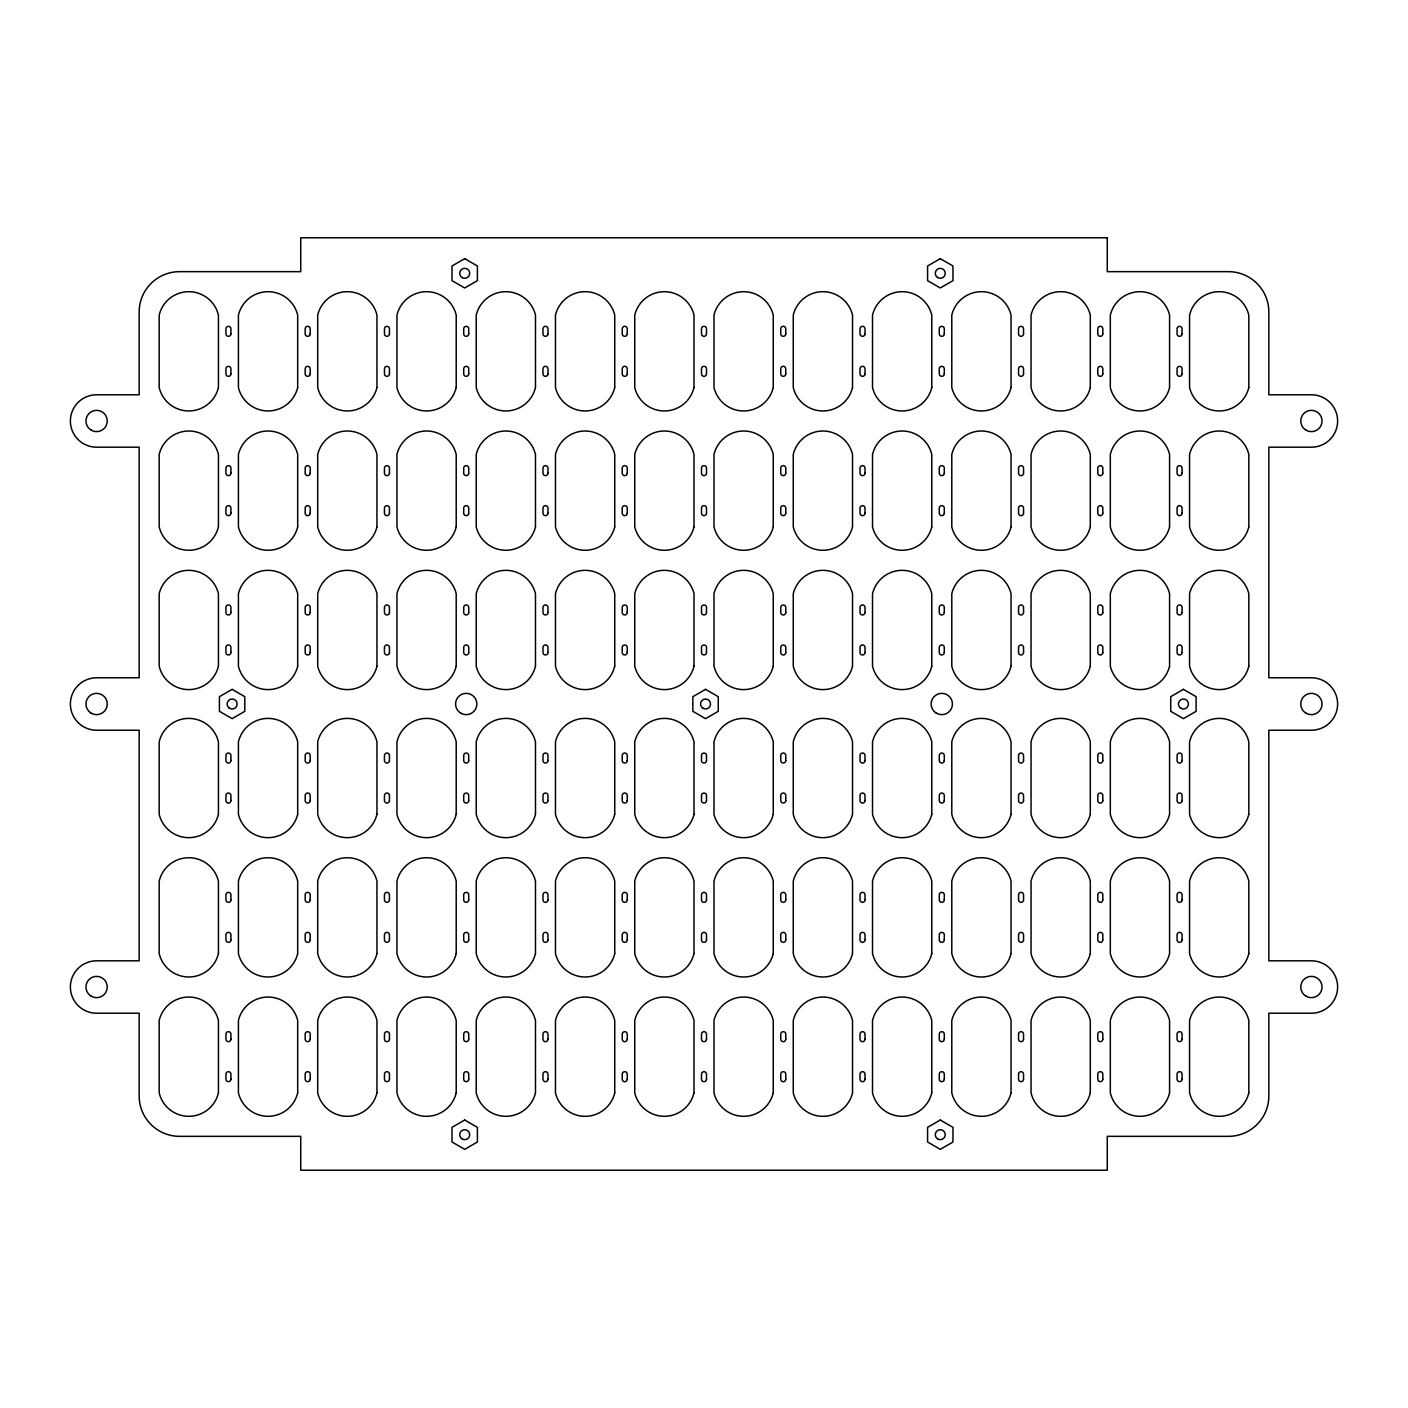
<?xml version="1.0" encoding="UTF-8"?>
<svg xmlns="http://www.w3.org/2000/svg" width="1408" height="1408" viewBox="0 0 1408 1408"><rect width="100%" height="100%" fill="white"/><g stroke="black" fill="none" stroke-linecap="round" stroke-linejoin="round"><path stroke-width="1.5" d="M464.71 258.65L452.021 265.989L452.021 280.65L464.71 287.971L477.4 280.65L477.4 265.989L464.71 258.65M940.28 258.65L927.59 265.989L927.59 280.65L940.28 287.971L952.97 280.65L952.97 265.989L940.28 258.65M232.109 689.339L219.419 696.678L219.419 711.322L232.109 718.661L244.798 711.322L244.798 696.678L232.109 689.339M705.549 689.339L692.859 696.678L692.859 711.322L705.549 718.661L718.238 711.322L718.238 696.678L705.549 689.339M1183.424 689.339L1170.734 696.678L1170.734 711.322L1183.424 718.661L1196.114 711.322L1196.114 696.678L1183.424 689.339M464.71 1120.029L452.021 1127.35L452.021 1142.011L464.71 1149.35L477.4 1142.011L477.4 1127.35L464.71 1120.029M940.28 1120.029L927.59 1127.35L927.59 1142.011L940.28 1149.35L952.97 1142.011L952.97 1127.35L940.28 1120.029M1107.269 237.776L300.731 237.776L300.731 271.656L179.555 271.656A40.392 40.392 0 0 0 139.163 312.048L139.163 394.768L96.606 394.768A26.224 26.224 0 0 0 70.382 420.974A26.224 26.224 0 0 0 96.606 447.198L139.163 447.198L139.163 677.776L96.606 677.776A26.224 26.224 0 0 0 70.382 704A26.224 26.224 0 0 0 96.606 730.224L139.163 730.224L139.163 960.802L96.606 960.802A26.224 26.224 0 0 0 70.382 987.026A26.224 26.224 0 0 0 96.606 1013.232L139.163 1013.232L139.163 1095.952A40.392 40.392 0 0 0 179.555 1136.344L300.731 1136.344L300.731 1170.224L1107.269 1170.224L1107.269 1136.344L1228.445 1136.344A40.392 40.392 0 0 0 1268.837 1095.952L1268.837 1013.232L1311.394 1013.232A26.224 26.224 0 0 0 1337.618 987.026A26.224 26.224 0 0 0 1311.394 960.802L1268.837 960.802L1268.837 730.224L1311.394 730.224A26.224 26.224 0 0 0 1337.618 704A26.224 26.224 0 0 0 1311.394 677.776L1268.837 677.776L1268.837 447.198L1311.394 447.198A26.224 26.224 0 0 0 1337.618 420.974A26.224 26.224 0 0 0 1311.394 394.768L1268.837 394.768L1268.837 312.048A40.392 40.392 0 0 0 1228.445 271.656L1107.269 271.656L1107.269 237.776M1248.826 387.517L1248.826 315.128A30.448 30.448 0 0 0 1189.566 315.128L1189.566 387.517A30.448 30.448 0 0 0 1248.826 387.517M1248.826 526.838L1248.826 454.45A30.448 30.448 0 0 0 1189.566 454.45L1189.566 526.838A30.448 30.448 0 0 0 1248.826 526.838M1248.826 666.16L1248.826 593.771A30.448 30.448 0 0 0 1189.566 593.771L1189.566 666.16A30.448 30.448 0 0 0 1248.826 666.16M1248.826 814.229L1248.826 741.84A30.448 30.448 0 0 0 1189.566 741.84L1189.566 814.229A30.448 30.448 0 0 0 1248.826 814.229M1248.826 953.55L1248.826 881.162A30.448 30.448 0 0 0 1189.566 881.162L1189.566 953.55A30.448 30.448 0 0 0 1248.826 953.55M1248.826 1092.872L1248.826 1020.483A30.448 30.448 0 0 0 1189.566 1020.483L1189.566 1092.872A30.448 30.448 0 0 0 1248.826 1092.872M1182.069 333.819L1182.069 328.821A2.499 2.499 0 0 0 1179.57 326.322A2.499 2.499 0 0 0 1177.07 328.821L1177.07 333.819A2.499 2.499 0 0 0 1179.57 336.318A2.499 2.499 0 0 0 1182.069 333.819M1182.069 373.824L1182.069 368.826A2.499 2.499 0 0 0 1179.57 366.326A2.499 2.499 0 0 0 1177.07 368.826L1177.07 373.824A2.499 2.499 0 0 0 1179.57 376.323A2.499 2.499 0 0 0 1182.069 373.824M1182.069 473.141L1182.069 468.142A2.499 2.499 0 0 0 1179.57 465.643A2.499 2.499 0 0 0 1177.07 468.142L1177.07 473.141A2.499 2.499 0 0 0 1179.57 475.64A2.499 2.499 0 0 0 1182.069 473.141M1182.069 513.146L1182.069 508.147A2.499 2.499 0 0 0 1179.57 505.648A2.499 2.499 0 0 0 1177.07 508.147L1177.07 513.146A2.499 2.499 0 0 0 1179.57 515.645A2.499 2.499 0 0 0 1182.069 513.146M1182.069 612.462L1182.069 607.464A2.499 2.499 0 0 0 1179.57 604.965A2.499 2.499 0 0 0 1177.07 607.464L1177.07 612.462A2.499 2.499 0 0 0 1179.57 614.962A2.499 2.499 0 0 0 1182.069 612.462M1182.069 652.467L1182.069 647.469A2.499 2.499 0 0 0 1179.57 644.97A2.499 2.499 0 0 0 1177.07 647.469L1177.07 652.467A2.499 2.499 0 0 0 1179.57 654.966A2.499 2.499 0 0 0 1182.069 652.467M1182.069 760.531L1182.069 755.533A2.499 2.499 0 0 0 1179.57 753.034A2.499 2.499 0 0 0 1177.07 755.533L1177.07 760.531A2.499 2.499 0 0 0 1179.57 763.03A2.499 2.499 0 0 0 1182.069 760.531M1182.069 800.536L1182.069 795.538A2.499 2.499 0 0 0 1179.57 793.038A2.499 2.499 0 0 0 1177.07 795.538L1177.07 800.536A2.499 2.499 0 0 0 1179.57 803.035A2.499 2.499 0 0 0 1182.069 800.536M1182.069 899.853L1182.069 894.854A2.499 2.499 0 0 0 1179.57 892.355A2.499 2.499 0 0 0 1177.07 894.854L1177.07 899.853A2.499 2.499 0 0 0 1179.57 902.352A2.499 2.499 0 0 0 1182.069 899.853M1182.069 939.858L1182.069 934.859A2.499 2.499 0 0 0 1179.57 932.36A2.499 2.499 0 0 0 1177.07 934.859L1177.07 939.858A2.499 2.499 0 0 0 1179.57 942.357A2.499 2.499 0 0 0 1182.069 939.858M1182.069 1039.174L1182.069 1034.176A2.499 2.499 0 0 0 1179.57 1031.677A2.499 2.499 0 0 0 1177.07 1034.176L1177.07 1039.174A2.499 2.499 0 0 0 1179.57 1041.674A2.499 2.499 0 0 0 1182.069 1039.174M1182.069 1079.179L1182.069 1074.181A2.499 2.499 0 0 0 1179.57 1071.682A2.499 2.499 0 0 0 1177.07 1074.181L1177.07 1079.179A2.499 2.499 0 0 0 1179.57 1081.678A2.499 2.499 0 0 0 1182.069 1079.179M1169.573 387.517L1169.573 315.128A30.448 30.448 0 0 0 1110.314 315.128L1110.314 387.517A30.448 30.448 0 0 0 1169.573 387.517M1169.573 526.838L1169.573 454.45A30.448 30.448 0 0 0 1110.314 454.45L1110.314 526.838A30.448 30.448 0 0 0 1169.573 526.838M1169.573 666.16L1169.573 593.771A30.448 30.448 0 0 0 1110.314 593.771L1110.314 666.16A30.448 30.448 0 0 0 1169.573 666.16M1169.573 814.229L1169.573 741.84A30.448 30.448 0 0 0 1110.314 741.84L1110.314 814.229A30.448 30.448 0 0 0 1169.573 814.229M1169.573 953.55L1169.573 881.162A30.448 30.448 0 0 0 1110.314 881.162L1110.314 953.55A30.448 30.448 0 0 0 1169.573 953.55M1169.573 1092.872L1169.573 1020.483A30.448 30.448 0 0 0 1110.314 1020.483L1110.314 1092.872A30.448 30.448 0 0 0 1169.573 1092.872M1102.816 333.819L1102.816 328.821A2.499 2.499 0 0 0 1100.317 326.322A2.499 2.499 0 0 0 1097.8 328.821L1097.8 333.819A2.499 2.499 0 0 0 1100.317 336.318A2.499 2.499 0 0 0 1102.816 333.819M1102.816 373.824L1102.816 368.826A2.499 2.499 0 0 0 1100.317 366.326A2.499 2.499 0 0 0 1097.8 368.826L1097.8 373.824A2.499 2.499 0 0 0 1100.317 376.323A2.499 2.499 0 0 0 1102.816 373.824M1102.816 473.141L1102.816 468.142A2.499 2.499 0 0 0 1100.317 465.643A2.499 2.499 0 0 0 1097.8 468.142L1097.8 473.141A2.499 2.499 0 0 0 1100.317 475.64A2.499 2.499 0 0 0 1102.816 473.141M1102.816 513.146L1102.816 508.147A2.499 2.499 0 0 0 1100.317 505.648A2.499 2.499 0 0 0 1097.8 508.147L1097.8 513.146A2.499 2.499 0 0 0 1100.317 515.645A2.499 2.499 0 0 0 1102.816 513.146M1102.816 612.462L1102.816 607.464A2.499 2.499 0 0 0 1100.317 604.965A2.499 2.499 0 0 0 1097.8 607.464L1097.8 612.462A2.499 2.499 0 0 0 1100.317 614.962A2.499 2.499 0 0 0 1102.816 612.462M1102.816 652.467L1102.816 647.469A2.499 2.499 0 0 0 1100.317 644.97A2.499 2.499 0 0 0 1097.8 647.469L1097.8 652.467A2.499 2.499 0 0 0 1100.317 654.966A2.499 2.499 0 0 0 1102.816 652.467M1102.816 760.531L1102.816 755.533A2.499 2.499 0 0 0 1100.317 753.034A2.499 2.499 0 0 0 1097.8 755.533L1097.8 760.531A2.499 2.499 0 0 0 1100.317 763.03A2.499 2.499 0 0 0 1102.816 760.531M1102.816 800.536L1102.816 795.538A2.499 2.499 0 0 0 1100.317 793.038A2.499 2.499 0 0 0 1097.8 795.538L1097.8 800.536A2.499 2.499 0 0 0 1100.317 803.035A2.499 2.499 0 0 0 1102.816 800.536M1102.816 899.853L1102.816 894.854A2.499 2.499 0 0 0 1100.317 892.355A2.499 2.499 0 0 0 1097.8 894.854L1097.8 899.853A2.499 2.499 0 0 0 1100.317 902.352A2.499 2.499 0 0 0 1102.816 899.853M1102.816 939.858L1102.816 934.859A2.499 2.499 0 0 0 1100.317 932.36A2.499 2.499 0 0 0 1097.8 934.859L1097.8 939.858A2.499 2.499 0 0 0 1100.317 942.357A2.499 2.499 0 0 0 1102.816 939.858M1102.816 1039.174L1102.816 1034.176A2.499 2.499 0 0 0 1100.317 1031.677A2.499 2.499 0 0 0 1097.8 1034.176L1097.8 1039.174A2.499 2.499 0 0 0 1100.317 1041.674A2.499 2.499 0 0 0 1102.816 1039.174M1102.816 1079.179L1102.816 1074.181A2.499 2.499 0 0 0 1100.317 1071.682A2.499 2.499 0 0 0 1097.8 1074.181L1097.8 1079.179A2.499 2.499 0 0 0 1100.317 1081.678A2.499 2.499 0 0 0 1102.816 1079.179M1090.302 387.517L1090.302 315.128A30.448 30.448 0 0 0 1031.043 315.128L1031.043 387.517A30.448 30.448 0 0 0 1090.302 387.517M1090.302 526.838L1090.302 454.45A30.448 30.448 0 0 0 1031.043 454.45L1031.043 526.838A30.448 30.448 0 0 0 1090.302 526.838M1090.302 666.16L1090.302 593.771A30.448 30.448 0 0 0 1031.043 593.771L1031.043 666.16A30.448 30.448 0 0 0 1090.302 666.16M1090.302 814.229L1090.302 741.84A30.448 30.448 0 0 0 1031.043 741.84L1031.043 814.229A30.448 30.448 0 0 0 1090.302 814.229M1090.302 953.55L1090.302 881.162A30.448 30.448 0 0 0 1031.043 881.162L1031.043 953.55A30.448 30.448 0 0 0 1090.302 953.55M1090.302 1092.872L1090.302 1020.483A30.448 30.448 0 0 0 1031.043 1020.483L1031.043 1092.872A30.448 30.448 0 0 0 1090.302 1092.872M1023.546 333.819L1023.546 328.821A2.499 2.499 0 0 0 1021.046 326.322A2.499 2.499 0 0 0 1018.547 328.821L1018.547 333.819A2.499 2.499 0 0 0 1021.046 336.318A2.499 2.499 0 0 0 1023.546 333.819M1023.546 373.824L1023.546 368.826A2.499 2.499 0 0 0 1021.046 366.326A2.499 2.499 0 0 0 1018.547 368.826L1018.547 373.824A2.499 2.499 0 0 0 1021.046 376.323A2.499 2.499 0 0 0 1023.546 373.824M1023.546 473.141L1023.546 468.142A2.499 2.499 0 0 0 1021.046 465.643A2.499 2.499 0 0 0 1018.547 468.142L1018.547 473.141A2.499 2.499 0 0 0 1021.046 475.64A2.499 2.499 0 0 0 1023.546 473.141M1023.546 513.146L1023.546 508.147A2.499 2.499 0 0 0 1021.046 505.648A2.499 2.499 0 0 0 1018.547 508.147L1018.547 513.146A2.499 2.499 0 0 0 1021.046 515.645A2.499 2.499 0 0 0 1023.546 513.146M1023.546 612.462L1023.546 607.464A2.499 2.499 0 0 0 1021.046 604.965A2.499 2.499 0 0 0 1018.547 607.464L1018.547 612.462A2.499 2.499 0 0 0 1021.046 614.962A2.499 2.499 0 0 0 1023.546 612.462M1023.546 652.467L1023.546 647.469A2.499 2.499 0 0 0 1021.046 644.97A2.499 2.499 0 0 0 1018.547 647.469L1018.547 652.467A2.499 2.499 0 0 0 1021.046 654.966A2.499 2.499 0 0 0 1023.546 652.467M1023.546 760.531L1023.546 755.533A2.499 2.499 0 0 0 1021.046 753.034A2.499 2.499 0 0 0 1018.547 755.533L1018.547 760.531A2.499 2.499 0 0 0 1021.046 763.03A2.499 2.499 0 0 0 1023.546 760.531M1023.546 800.536L1023.546 795.538A2.499 2.499 0 0 0 1021.046 793.038A2.499 2.499 0 0 0 1018.547 795.538L1018.547 800.536A2.499 2.499 0 0 0 1021.046 803.035A2.499 2.499 0 0 0 1023.546 800.536M1023.546 899.853L1023.546 894.854A2.499 2.499 0 0 0 1021.046 892.355A2.499 2.499 0 0 0 1018.547 894.854L1018.547 899.853A2.499 2.499 0 0 0 1021.046 902.352A2.499 2.499 0 0 0 1023.546 899.853M1023.546 939.858L1023.546 934.859A2.499 2.499 0 0 0 1021.046 932.36A2.499 2.499 0 0 0 1018.547 934.859L1018.547 939.858A2.499 2.499 0 0 0 1021.046 942.357A2.499 2.499 0 0 0 1023.546 939.858M1023.546 1039.174L1023.546 1034.176A2.499 2.499 0 0 0 1021.046 1031.677A2.499 2.499 0 0 0 1018.547 1034.176L1018.547 1039.174A2.499 2.499 0 0 0 1021.046 1041.674A2.499 2.499 0 0 0 1023.546 1039.174M1023.546 1079.179L1023.546 1074.181A2.499 2.499 0 0 0 1021.046 1071.682A2.499 2.499 0 0 0 1018.547 1074.181L1018.547 1079.179A2.499 2.499 0 0 0 1021.046 1081.678A2.499 2.499 0 0 0 1023.546 1079.179M1011.05 387.517L1011.05 315.128A30.448 30.448 0 0 0 951.79 315.128L951.79 387.517A30.448 30.448 0 0 0 1011.05 387.517M1011.05 526.838L1011.05 454.45A30.448 30.448 0 0 0 951.79 454.45L951.79 526.838A30.448 30.448 0 0 0 1011.05 526.838M1011.05 666.16L1011.05 593.771A30.448 30.448 0 0 0 951.79 593.771L951.79 666.16A30.448 30.448 0 0 0 1011.05 666.16M1011.05 814.229L1011.05 741.84A30.448 30.448 0 0 0 951.79 741.84L951.79 814.229A30.448 30.448 0 0 0 1011.05 814.229M1011.05 953.55L1011.05 881.162A30.448 30.448 0 0 0 951.79 881.162L951.79 953.55A30.448 30.448 0 0 0 1011.05 953.55M1011.05 1092.872L1011.05 1020.483A30.448 30.448 0 0 0 951.79 1020.483L951.79 1092.872A30.448 30.448 0 0 0 1011.05 1092.872M944.293 333.819L944.293 328.821A2.499 2.499 0 0 0 941.794 326.322A2.499 2.499 0 0 0 939.277 328.821L939.277 333.819A2.499 2.499 0 0 0 941.794 336.318A2.499 2.499 0 0 0 944.293 333.819M944.293 373.824L944.293 368.826A2.499 2.499 0 0 0 941.794 366.326A2.499 2.499 0 0 0 939.277 368.826L939.277 373.824A2.499 2.499 0 0 0 941.794 376.323A2.499 2.499 0 0 0 944.293 373.824M944.293 473.141L944.293 468.142A2.499 2.499 0 0 0 941.794 465.643A2.499 2.499 0 0 0 939.277 468.142L939.277 473.141A2.499 2.499 0 0 0 941.794 475.64A2.499 2.499 0 0 0 944.293 473.141M944.293 513.146L944.293 508.147A2.499 2.499 0 0 0 941.794 505.648A2.499 2.499 0 0 0 939.277 508.147L939.277 513.146A2.499 2.499 0 0 0 941.794 515.645A2.499 2.499 0 0 0 944.293 513.146M944.293 612.462L944.293 607.464A2.499 2.499 0 0 0 941.794 604.965A2.499 2.499 0 0 0 939.277 607.464L939.277 612.462A2.499 2.499 0 0 0 941.794 614.962A2.499 2.499 0 0 0 944.293 612.462M944.293 652.467L944.293 647.469A2.499 2.499 0 0 0 941.794 644.97A2.499 2.499 0 0 0 939.277 647.469L939.277 652.467A2.499 2.499 0 0 0 941.794 654.966A2.499 2.499 0 0 0 944.293 652.467M944.293 760.531L944.293 755.533A2.499 2.499 0 0 0 941.794 753.034A2.499 2.499 0 0 0 939.277 755.533L939.277 760.531A2.499 2.499 0 0 0 941.794 763.03A2.499 2.499 0 0 0 944.293 760.531M944.293 800.536L944.293 795.538A2.499 2.499 0 0 0 941.794 793.038A2.499 2.499 0 0 0 939.277 795.538L939.277 800.536A2.499 2.499 0 0 0 941.794 803.035A2.499 2.499 0 0 0 944.293 800.536M944.293 899.853L944.293 894.854A2.499 2.499 0 0 0 941.794 892.355A2.499 2.499 0 0 0 939.277 894.854L939.277 899.853A2.499 2.499 0 0 0 941.794 902.352A2.499 2.499 0 0 0 944.293 899.853M944.293 939.858L944.293 934.859A2.499 2.499 0 0 0 941.794 932.36A2.499 2.499 0 0 0 939.277 934.859L939.277 939.858A2.499 2.499 0 0 0 941.794 942.357A2.499 2.499 0 0 0 944.293 939.858M944.293 1039.174L944.293 1034.176A2.499 2.499 0 0 0 941.794 1031.677A2.499 2.499 0 0 0 939.277 1034.176L939.277 1039.174A2.499 2.499 0 0 0 941.794 1041.674A2.499 2.499 0 0 0 944.293 1039.174M944.293 1079.179L944.293 1074.181A2.499 2.499 0 0 0 941.794 1071.682A2.499 2.499 0 0 0 939.277 1074.181L939.277 1079.179A2.499 2.499 0 0 0 941.794 1081.678A2.499 2.499 0 0 0 944.293 1079.179M931.779 387.517L931.779 315.128A30.448 30.448 0 0 0 872.52 315.128L872.52 387.517A30.448 30.448 0 0 0 931.779 387.517M931.779 526.838L931.779 454.45A30.448 30.448 0 0 0 872.52 454.45L872.52 526.838A30.448 30.448 0 0 0 931.779 526.838M931.779 666.16L931.779 593.771A30.448 30.448 0 0 0 872.52 593.771L872.52 666.16A30.448 30.448 0 0 0 931.779 666.16M931.779 814.229L931.779 741.84A30.448 30.448 0 0 0 872.52 741.84L872.52 814.229A30.448 30.448 0 0 0 931.779 814.229M931.779 953.55L931.779 881.162A30.448 30.448 0 0 0 872.52 881.162L872.52 953.55A30.448 30.448 0 0 0 931.779 953.55M931.779 1092.872L931.779 1020.483A30.448 30.448 0 0 0 872.52 1020.483L872.52 1092.872A30.448 30.448 0 0 0 931.779 1092.872M865.022 333.819L865.022 328.821A2.499 2.499 0 0 0 862.523 326.322A2.499 2.499 0 0 0 860.024 328.821L860.024 333.819A2.499 2.499 0 0 0 862.523 336.318A2.499 2.499 0 0 0 865.022 333.819M865.022 373.824L865.022 368.826A2.499 2.499 0 0 0 862.523 366.326A2.499 2.499 0 0 0 860.024 368.826L860.024 373.824A2.499 2.499 0 0 0 862.523 376.323A2.499 2.499 0 0 0 865.022 373.824M865.022 473.141L865.022 468.142A2.499 2.499 0 0 0 862.523 465.643A2.499 2.499 0 0 0 860.024 468.142L860.024 473.141A2.499 2.499 0 0 0 862.523 475.64A2.499 2.499 0 0 0 865.022 473.141M865.022 513.146L865.022 508.147A2.499 2.499 0 0 0 862.523 505.648A2.499 2.499 0 0 0 860.024 508.147L860.024 513.146A2.499 2.499 0 0 0 862.523 515.645A2.499 2.499 0 0 0 865.022 513.146M865.022 612.462L865.022 607.464A2.499 2.499 0 0 0 862.523 604.965A2.499 2.499 0 0 0 860.024 607.464L860.024 612.462A2.499 2.499 0 0 0 862.523 614.962A2.499 2.499 0 0 0 865.022 612.462M865.022 652.467L865.022 647.469A2.499 2.499 0 0 0 862.523 644.97A2.499 2.499 0 0 0 860.024 647.469L860.024 652.467A2.499 2.499 0 0 0 862.523 654.966A2.499 2.499 0 0 0 865.022 652.467M865.022 760.531L865.022 755.533A2.499 2.499 0 0 0 862.523 753.034A2.499 2.499 0 0 0 860.024 755.533L860.024 760.531A2.499 2.499 0 0 0 862.523 763.03A2.499 2.499 0 0 0 865.022 760.531M865.022 800.536L865.022 795.538A2.499 2.499 0 0 0 862.523 793.038A2.499 2.499 0 0 0 860.024 795.538L860.024 800.536A2.499 2.499 0 0 0 862.523 803.035A2.499 2.499 0 0 0 865.022 800.536M865.022 899.853L865.022 894.854A2.499 2.499 0 0 0 862.523 892.355A2.499 2.499 0 0 0 860.024 894.854L860.024 899.853A2.499 2.499 0 0 0 862.523 902.352A2.499 2.499 0 0 0 865.022 899.853M865.022 939.858L865.022 934.859A2.499 2.499 0 0 0 862.523 932.36A2.499 2.499 0 0 0 860.024 934.859L860.024 939.858A2.499 2.499 0 0 0 862.523 942.357A2.499 2.499 0 0 0 865.022 939.858M865.022 1039.174L865.022 1034.176A2.499 2.499 0 0 0 862.523 1031.677A2.499 2.499 0 0 0 860.024 1034.176L860.024 1039.174A2.499 2.499 0 0 0 862.523 1041.674A2.499 2.499 0 0 0 865.022 1039.174M865.022 1079.179L865.022 1074.181A2.499 2.499 0 0 0 862.523 1071.682A2.499 2.499 0 0 0 860.024 1074.181L860.024 1079.179A2.499 2.499 0 0 0 862.523 1081.678A2.499 2.499 0 0 0 865.022 1079.179M852.526 387.517L852.526 315.128A30.448 30.448 0 0 0 793.267 315.128L793.267 387.517A30.448 30.448 0 0 0 852.526 387.517M852.526 526.838L852.526 454.45A30.448 30.448 0 0 0 793.267 454.45L793.267 526.838A30.448 30.448 0 0 0 852.526 526.838M852.526 666.16L852.526 593.771A30.448 30.448 0 0 0 793.267 593.771L793.267 666.16A30.448 30.448 0 0 0 852.526 666.16M852.526 814.229L852.526 741.84A30.448 30.448 0 0 0 793.267 741.84L793.267 814.229A30.448 30.448 0 0 0 852.526 814.229M852.526 953.55L852.526 881.162A30.448 30.448 0 0 0 793.267 881.162L793.267 953.55A30.448 30.448 0 0 0 852.526 953.55M852.526 1092.872L852.526 1020.483A30.448 30.448 0 0 0 793.267 1020.483L793.267 1092.872A30.448 30.448 0 0 0 852.526 1092.872M785.77 333.819L785.77 328.821A2.499 2.499 0 0 0 783.27 326.322A2.499 2.499 0 0 0 780.754 328.821L780.754 333.819A2.499 2.499 0 0 0 783.27 336.318A2.499 2.499 0 0 0 785.77 333.819M785.77 373.824L785.77 368.826A2.499 2.499 0 0 0 783.27 366.326A2.499 2.499 0 0 0 780.754 368.826L780.754 373.824A2.499 2.499 0 0 0 783.27 376.323A2.499 2.499 0 0 0 785.77 373.824M785.77 473.141L785.77 468.142A2.499 2.499 0 0 0 783.27 465.643A2.499 2.499 0 0 0 780.754 468.142L780.754 473.141A2.499 2.499 0 0 0 783.27 475.64A2.499 2.499 0 0 0 785.77 473.141M785.77 513.146L785.77 508.147A2.499 2.499 0 0 0 783.27 505.648A2.499 2.499 0 0 0 780.754 508.147L780.754 513.146A2.499 2.499 0 0 0 783.27 515.645A2.499 2.499 0 0 0 785.77 513.146M785.77 612.462L785.77 607.464A2.499 2.499 0 0 0 783.27 604.965A2.499 2.499 0 0 0 780.754 607.464L780.754 612.462A2.499 2.499 0 0 0 783.27 614.962A2.499 2.499 0 0 0 785.77 612.462M785.77 652.467L785.77 647.469A2.499 2.499 0 0 0 783.27 644.97A2.499 2.499 0 0 0 780.754 647.469L780.754 652.467A2.499 2.499 0 0 0 783.27 654.966A2.499 2.499 0 0 0 785.77 652.467M785.77 760.531L785.77 755.533A2.499 2.499 0 0 0 783.27 753.034A2.499 2.499 0 0 0 780.754 755.533L780.754 760.531A2.499 2.499 0 0 0 783.27 763.03A2.499 2.499 0 0 0 785.77 760.531M785.77 800.536L785.77 795.538A2.499 2.499 0 0 0 783.27 793.038A2.499 2.499 0 0 0 780.754 795.538L780.754 800.536A2.499 2.499 0 0 0 783.27 803.035A2.499 2.499 0 0 0 785.77 800.536M785.77 899.853L785.77 894.854A2.499 2.499 0 0 0 783.27 892.355A2.499 2.499 0 0 0 780.754 894.854L780.754 899.853A2.499 2.499 0 0 0 783.27 902.352A2.499 2.499 0 0 0 785.77 899.853M785.77 939.858L785.77 934.859A2.499 2.499 0 0 0 783.27 932.36A2.499 2.499 0 0 0 780.754 934.859L780.754 939.858A2.499 2.499 0 0 0 783.27 942.357A2.499 2.499 0 0 0 785.77 939.858M785.77 1039.174L785.77 1034.176A2.499 2.499 0 0 0 783.27 1031.677A2.499 2.499 0 0 0 780.754 1034.176L780.754 1039.174A2.499 2.499 0 0 0 783.27 1041.674A2.499 2.499 0 0 0 785.77 1039.174M785.77 1079.179L785.77 1074.181A2.499 2.499 0 0 0 783.27 1071.682A2.499 2.499 0 0 0 780.754 1074.181L780.754 1079.179A2.499 2.499 0 0 0 783.27 1081.678A2.499 2.499 0 0 0 785.77 1079.179M773.256 387.517L773.256 315.128A30.448 30.448 0 0 0 713.997 315.128L713.997 387.517A30.448 30.448 0 0 0 773.256 387.517M773.256 526.838L773.256 454.45A30.448 30.448 0 0 0 713.997 454.45L713.997 526.838A30.448 30.448 0 0 0 773.256 526.838M773.256 666.16L773.256 593.771A30.448 30.448 0 0 0 713.997 593.771L713.997 666.16A30.448 30.448 0 0 0 773.256 666.16M773.256 814.229L773.256 741.84A30.448 30.448 0 0 0 713.997 741.84L713.997 814.229A30.448 30.448 0 0 0 773.256 814.229M773.256 953.55L773.256 881.162A30.448 30.448 0 0 0 713.997 881.162L713.997 953.55A30.448 30.448 0 0 0 773.256 953.55M773.256 1092.872L773.256 1020.483A30.448 30.448 0 0 0 713.997 1020.483L713.997 1092.872A30.448 30.448 0 0 0 773.256 1092.872M706.499 333.819L706.499 328.821A2.499 2.499 0 0 0 704 326.322A2.499 2.499 0 0 0 701.501 328.821L701.501 333.819A2.499 2.499 0 0 0 704 336.318A2.499 2.499 0 0 0 706.499 333.819M706.499 373.824L706.499 368.826A2.499 2.499 0 0 0 704 366.326A2.499 2.499 0 0 0 701.501 368.826L701.501 373.824A2.499 2.499 0 0 0 704 376.323A2.499 2.499 0 0 0 706.499 373.824M706.499 473.141L706.499 468.142A2.499 2.499 0 0 0 704 465.643A2.499 2.499 0 0 0 701.501 468.142L701.501 473.141A2.499 2.499 0 0 0 704 475.64A2.499 2.499 0 0 0 706.499 473.141M706.499 513.146L706.499 508.147A2.499 2.499 0 0 0 704 505.648A2.499 2.499 0 0 0 701.501 508.147L701.501 513.146A2.499 2.499 0 0 0 704 515.645A2.499 2.499 0 0 0 706.499 513.146M706.499 612.462L706.499 607.464A2.499 2.499 0 0 0 704 604.965A2.499 2.499 0 0 0 701.501 607.464L701.501 612.462A2.499 2.499 0 0 0 704 614.962A2.499 2.499 0 0 0 706.499 612.462M706.499 652.467L706.499 647.469A2.499 2.499 0 0 0 704 644.97A2.499 2.499 0 0 0 701.501 647.469L701.501 652.467A2.499 2.499 0 0 0 704 654.966A2.499 2.499 0 0 0 706.499 652.467M706.499 760.531L706.499 755.533A2.499 2.499 0 0 0 704 753.034A2.499 2.499 0 0 0 701.501 755.533L701.501 760.531A2.499 2.499 0 0 0 704 763.03A2.499 2.499 0 0 0 706.499 760.531M706.499 800.536L706.499 795.538A2.499 2.499 0 0 0 704 793.038A2.499 2.499 0 0 0 701.501 795.538L701.501 800.536A2.499 2.499 0 0 0 704 803.035A2.499 2.499 0 0 0 706.499 800.536M706.499 899.853L706.499 894.854A2.499 2.499 0 0 0 704 892.355A2.499 2.499 0 0 0 701.501 894.854L701.501 899.853A2.499 2.499 0 0 0 704 902.352A2.499 2.499 0 0 0 706.499 899.853M706.499 939.858L706.499 934.859A2.499 2.499 0 0 0 704 932.36A2.499 2.499 0 0 0 701.501 934.859L701.501 939.858A2.499 2.499 0 0 0 704 942.357A2.499 2.499 0 0 0 706.499 939.858M706.499 1039.174L706.499 1034.176A2.499 2.499 0 0 0 704 1031.677A2.499 2.499 0 0 0 701.501 1034.176L701.501 1039.174A2.499 2.499 0 0 0 704 1041.674A2.499 2.499 0 0 0 706.499 1039.174M706.499 1079.179L706.499 1074.181A2.499 2.499 0 0 0 704 1071.682A2.499 2.499 0 0 0 701.501 1074.181L701.501 1079.179A2.499 2.499 0 0 0 704 1081.678A2.499 2.499 0 0 0 706.499 1079.179M694.003 387.517L694.003 315.128A30.448 30.448 0 0 0 634.744 315.128L634.744 387.517A30.448 30.448 0 0 0 694.003 387.517M694.003 526.838L694.003 454.45A30.448 30.448 0 0 0 634.744 454.45L634.744 526.838A30.448 30.448 0 0 0 694.003 526.838M694.003 666.16L694.003 593.771A30.448 30.448 0 0 0 634.744 593.771L634.744 666.16A30.448 30.448 0 0 0 694.003 666.16M694.003 814.229L694.003 741.84A30.448 30.448 0 0 0 634.744 741.84L634.744 814.229A30.448 30.448 0 0 0 694.003 814.229M694.003 953.55L694.003 881.162A30.448 30.448 0 0 0 634.744 881.162L634.744 953.55A30.448 30.448 0 0 0 694.003 953.55M694.003 1092.872L694.003 1020.483A30.448 30.448 0 0 0 634.744 1020.483L634.744 1092.872A30.448 30.448 0 0 0 694.003 1092.872M627.246 333.819L627.246 328.821A2.499 2.499 0 0 0 624.73 326.322A2.499 2.499 0 0 0 622.23 328.821L622.23 333.819A2.499 2.499 0 0 0 624.73 336.318A2.499 2.499 0 0 0 627.246 333.819M627.246 373.824L627.246 368.826A2.499 2.499 0 0 0 624.73 366.326A2.499 2.499 0 0 0 622.23 368.826L622.23 373.824A2.499 2.499 0 0 0 624.73 376.323A2.499 2.499 0 0 0 627.246 373.824M627.246 473.141L627.246 468.142A2.499 2.499 0 0 0 624.73 465.643A2.499 2.499 0 0 0 622.23 468.142L622.23 473.141A2.499 2.499 0 0 0 624.73 475.64A2.499 2.499 0 0 0 627.246 473.141M627.246 513.146L627.246 508.147A2.499 2.499 0 0 0 624.73 505.648A2.499 2.499 0 0 0 622.23 508.147L622.23 513.146A2.499 2.499 0 0 0 624.73 515.645A2.499 2.499 0 0 0 627.246 513.146M627.246 612.462L627.246 607.464A2.499 2.499 0 0 0 624.73 604.965A2.499 2.499 0 0 0 622.23 607.464L622.23 612.462A2.499 2.499 0 0 0 624.73 614.962A2.499 2.499 0 0 0 627.246 612.462M627.246 652.467L627.246 647.469A2.499 2.499 0 0 0 624.73 644.97A2.499 2.499 0 0 0 622.23 647.469L622.23 652.467A2.499 2.499 0 0 0 624.73 654.966A2.499 2.499 0 0 0 627.246 652.467M627.246 760.531L627.246 755.533A2.499 2.499 0 0 0 624.73 753.034A2.499 2.499 0 0 0 622.23 755.533L622.23 760.531A2.499 2.499 0 0 0 624.73 763.03A2.499 2.499 0 0 0 627.246 760.531M627.246 800.536L627.246 795.538A2.499 2.499 0 0 0 624.73 793.038A2.499 2.499 0 0 0 622.23 795.538L622.23 800.536A2.499 2.499 0 0 0 624.73 803.035A2.499 2.499 0 0 0 627.246 800.536M627.246 899.853L627.246 894.854A2.499 2.499 0 0 0 624.73 892.355A2.499 2.499 0 0 0 622.23 894.854L622.23 899.853A2.499 2.499 0 0 0 624.73 902.352A2.499 2.499 0 0 0 627.246 899.853M627.246 939.858L627.246 934.859A2.499 2.499 0 0 0 624.73 932.36A2.499 2.499 0 0 0 622.23 934.859L622.23 939.858A2.499 2.499 0 0 0 624.73 942.357A2.499 2.499 0 0 0 627.246 939.858M627.246 1039.174L627.246 1034.176A2.499 2.499 0 0 0 624.73 1031.677A2.499 2.499 0 0 0 622.23 1034.176L622.23 1039.174A2.499 2.499 0 0 0 624.73 1041.674A2.499 2.499 0 0 0 627.246 1039.174M627.246 1079.179L627.246 1074.181A2.499 2.499 0 0 0 624.73 1071.682A2.499 2.499 0 0 0 622.23 1074.181L622.23 1079.179A2.499 2.499 0 0 0 624.73 1081.678A2.499 2.499 0 0 0 627.246 1079.179M614.733 387.517L614.733 315.128A30.448 30.448 0 0 0 555.474 315.128L555.474 387.517A30.448 30.448 0 0 0 614.733 387.517M614.733 526.838L614.733 454.45A30.448 30.448 0 0 0 555.474 454.45L555.474 526.838A30.448 30.448 0 0 0 614.733 526.838M614.733 666.16L614.733 593.771A30.448 30.448 0 0 0 555.474 593.771L555.474 666.16A30.448 30.448 0 0 0 614.733 666.16M614.733 814.229L614.733 741.84A30.448 30.448 0 0 0 555.474 741.84L555.474 814.229A30.448 30.448 0 0 0 614.733 814.229M614.733 953.55L614.733 881.162A30.448 30.448 0 0 0 555.474 881.162L555.474 953.55A30.448 30.448 0 0 0 614.733 953.55M614.733 1092.872L614.733 1020.483A30.448 30.448 0 0 0 555.474 1020.483L555.474 1092.872A30.448 30.448 0 0 0 614.733 1092.872M547.976 333.819L547.976 328.821A2.499 2.499 0 0 0 545.477 326.322A2.499 2.499 0 0 0 542.978 328.821L542.978 333.819A2.499 2.499 0 0 0 545.477 336.318A2.499 2.499 0 0 0 547.976 333.819M547.976 373.824L547.976 368.826A2.499 2.499 0 0 0 545.477 366.326A2.499 2.499 0 0 0 542.978 368.826L542.978 373.824A2.499 2.499 0 0 0 545.477 376.323A2.499 2.499 0 0 0 547.976 373.824M547.976 473.141L547.976 468.142A2.499 2.499 0 0 0 545.477 465.643A2.499 2.499 0 0 0 542.978 468.142L542.978 473.141A2.499 2.499 0 0 0 545.477 475.64A2.499 2.499 0 0 0 547.976 473.141M547.976 513.146L547.976 508.147A2.499 2.499 0 0 0 545.477 505.648A2.499 2.499 0 0 0 542.978 508.147L542.978 513.146A2.499 2.499 0 0 0 545.477 515.645A2.499 2.499 0 0 0 547.976 513.146M547.976 612.462L547.976 607.464A2.499 2.499 0 0 0 545.477 604.965A2.499 2.499 0 0 0 542.978 607.464L542.978 612.462A2.499 2.499 0 0 0 545.477 614.962A2.499 2.499 0 0 0 547.976 612.462M547.976 652.467L547.976 647.469A2.499 2.499 0 0 0 545.477 644.97A2.499 2.499 0 0 0 542.978 647.469L542.978 652.467A2.499 2.499 0 0 0 545.477 654.966A2.499 2.499 0 0 0 547.976 652.467M547.976 760.531L547.976 755.533A2.499 2.499 0 0 0 545.477 753.034A2.499 2.499 0 0 0 542.978 755.533L542.978 760.531A2.499 2.499 0 0 0 545.477 763.03A2.499 2.499 0 0 0 547.976 760.531M547.976 800.536L547.976 795.538A2.499 2.499 0 0 0 545.477 793.038A2.499 2.499 0 0 0 542.978 795.538L542.978 800.536A2.499 2.499 0 0 0 545.477 803.035A2.499 2.499 0 0 0 547.976 800.536M547.976 899.853L547.976 894.854A2.499 2.499 0 0 0 545.477 892.355A2.499 2.499 0 0 0 542.978 894.854L542.978 899.853A2.499 2.499 0 0 0 545.477 902.352A2.499 2.499 0 0 0 547.976 899.853M547.976 939.858L547.976 934.859A2.499 2.499 0 0 0 545.477 932.36A2.499 2.499 0 0 0 542.978 934.859L542.978 939.858A2.499 2.499 0 0 0 545.477 942.357A2.499 2.499 0 0 0 547.976 939.858M547.976 1039.174L547.976 1034.176A2.499 2.499 0 0 0 545.477 1031.677A2.499 2.499 0 0 0 542.978 1034.176L542.978 1039.174A2.499 2.499 0 0 0 545.477 1041.674A2.499 2.499 0 0 0 547.976 1039.174M547.976 1079.179L547.976 1074.181A2.499 2.499 0 0 0 545.477 1071.682A2.499 2.499 0 0 0 542.978 1074.181L542.978 1079.179A2.499 2.499 0 0 0 545.477 1081.678A2.499 2.499 0 0 0 547.976 1079.179M535.48 387.517L535.48 315.128A30.448 30.448 0 0 0 476.221 315.128L476.221 387.517A30.448 30.448 0 0 0 535.48 387.517M535.48 526.838L535.48 454.45A30.448 30.448 0 0 0 476.221 454.45L476.221 526.838A30.448 30.448 0 0 0 535.48 526.838M535.48 666.16L535.48 593.771A30.448 30.448 0 0 0 476.221 593.771L476.221 666.16A30.448 30.448 0 0 0 535.48 666.16M535.48 814.229L535.48 741.84A30.448 30.448 0 0 0 476.221 741.84L476.221 814.229A30.448 30.448 0 0 0 535.48 814.229M535.48 953.55L535.48 881.162A30.448 30.448 0 0 0 476.221 881.162L476.221 953.55A30.448 30.448 0 0 0 535.48 953.55M535.48 1092.872L535.48 1020.483A30.448 30.448 0 0 0 476.221 1020.483L476.221 1092.872A30.448 30.448 0 0 0 535.48 1092.872M468.723 333.819L468.723 328.821A2.499 2.499 0 0 0 466.206 326.322A2.499 2.499 0 0 0 463.707 328.821L463.707 333.819A2.499 2.499 0 0 0 466.206 336.318A2.499 2.499 0 0 0 468.723 333.819M468.723 373.824L468.723 368.826A2.499 2.499 0 0 0 466.206 366.326A2.499 2.499 0 0 0 463.707 368.826L463.707 373.824A2.499 2.499 0 0 0 466.206 376.323A2.499 2.499 0 0 0 468.723 373.824M468.723 473.141L468.723 468.142A2.499 2.499 0 0 0 466.206 465.643A2.499 2.499 0 0 0 463.707 468.142L463.707 473.141A2.499 2.499 0 0 0 466.206 475.64A2.499 2.499 0 0 0 468.723 473.141M468.723 513.146L468.723 508.147A2.499 2.499 0 0 0 466.206 505.648A2.499 2.499 0 0 0 463.707 508.147L463.707 513.146A2.499 2.499 0 0 0 466.206 515.645A2.499 2.499 0 0 0 468.723 513.146M468.723 612.462L468.723 607.464A2.499 2.499 0 0 0 466.206 604.965A2.499 2.499 0 0 0 463.707 607.464L463.707 612.462A2.499 2.499 0 0 0 466.206 614.962A2.499 2.499 0 0 0 468.723 612.462M468.723 652.467L468.723 647.469A2.499 2.499 0 0 0 466.206 644.97A2.499 2.499 0 0 0 463.707 647.469L463.707 652.467A2.499 2.499 0 0 0 466.206 654.966A2.499 2.499 0 0 0 468.723 652.467M468.723 760.531L468.723 755.533A2.499 2.499 0 0 0 466.206 753.034A2.499 2.499 0 0 0 463.707 755.533L463.707 760.531A2.499 2.499 0 0 0 466.206 763.03A2.499 2.499 0 0 0 468.723 760.531M468.723 800.536L468.723 795.538A2.499 2.499 0 0 0 466.206 793.038A2.499 2.499 0 0 0 463.707 795.538L463.707 800.536A2.499 2.499 0 0 0 466.206 803.035A2.499 2.499 0 0 0 468.723 800.536M468.723 899.853L468.723 894.854A2.499 2.499 0 0 0 466.206 892.355A2.499 2.499 0 0 0 463.707 894.854L463.707 899.853A2.499 2.499 0 0 0 466.206 902.352A2.499 2.499 0 0 0 468.723 899.853M468.723 939.858L468.723 934.859A2.499 2.499 0 0 0 466.206 932.36A2.499 2.499 0 0 0 463.707 934.859L463.707 939.858A2.499 2.499 0 0 0 466.206 942.357A2.499 2.499 0 0 0 468.723 939.858M468.723 1039.174L468.723 1034.176A2.499 2.499 0 0 0 466.206 1031.677A2.499 2.499 0 0 0 463.707 1034.176L463.707 1039.174A2.499 2.499 0 0 0 466.206 1041.674A2.499 2.499 0 0 0 468.723 1039.174M468.723 1079.179L468.723 1074.181A2.499 2.499 0 0 0 466.206 1071.682A2.499 2.499 0 0 0 463.707 1074.181L463.707 1079.179A2.499 2.499 0 0 0 466.206 1081.678A2.499 2.499 0 0 0 468.723 1079.179M456.21 387.517L456.21 315.128A30.448 30.448 0 0 0 396.95 315.128L396.95 387.517A30.448 30.448 0 0 0 456.21 387.517M456.21 526.838L456.21 454.45A30.448 30.448 0 0 0 396.95 454.45L396.95 526.838A30.448 30.448 0 0 0 456.21 526.838M456.21 666.16L456.21 593.771A30.448 30.448 0 0 0 396.95 593.771L396.95 666.16A30.448 30.448 0 0 0 456.21 666.16M456.21 814.229L456.21 741.84A30.448 30.448 0 0 0 396.95 741.84L396.95 814.229A30.448 30.448 0 0 0 456.21 814.229M456.21 953.55L456.21 881.162A30.448 30.448 0 0 0 396.95 881.162L396.95 953.55A30.448 30.448 0 0 0 456.21 953.55M456.21 1092.872L456.21 1020.483A30.448 30.448 0 0 0 396.95 1020.483L396.95 1092.872A30.448 30.448 0 0 0 456.21 1092.872M389.453 333.819L389.453 328.821A2.499 2.499 0 0 0 386.954 326.322A2.499 2.499 0 0 0 384.454 328.821L384.454 333.819A2.499 2.499 0 0 0 386.954 336.318A2.499 2.499 0 0 0 389.453 333.819M389.453 373.824L389.453 368.826A2.499 2.499 0 0 0 386.954 366.326A2.499 2.499 0 0 0 384.454 368.826L384.454 373.824A2.499 2.499 0 0 0 386.954 376.323A2.499 2.499 0 0 0 389.453 373.824M389.453 473.141L389.453 468.142A2.499 2.499 0 0 0 386.954 465.643A2.499 2.499 0 0 0 384.454 468.142L384.454 473.141A2.499 2.499 0 0 0 386.954 475.64A2.499 2.499 0 0 0 389.453 473.141M389.453 513.146L389.453 508.147A2.499 2.499 0 0 0 386.954 505.648A2.499 2.499 0 0 0 384.454 508.147L384.454 513.146A2.499 2.499 0 0 0 386.954 515.645A2.499 2.499 0 0 0 389.453 513.146M389.453 612.462L389.453 607.464A2.499 2.499 0 0 0 386.954 604.965A2.499 2.499 0 0 0 384.454 607.464L384.454 612.462A2.499 2.499 0 0 0 386.954 614.962A2.499 2.499 0 0 0 389.453 612.462M389.453 652.467L389.453 647.469A2.499 2.499 0 0 0 386.954 644.97A2.499 2.499 0 0 0 384.454 647.469L384.454 652.467A2.499 2.499 0 0 0 386.954 654.966A2.499 2.499 0 0 0 389.453 652.467M389.453 760.531L389.453 755.533A2.499 2.499 0 0 0 386.954 753.034A2.499 2.499 0 0 0 384.454 755.533L384.454 760.531A2.499 2.499 0 0 0 386.954 763.03A2.499 2.499 0 0 0 389.453 760.531M389.453 800.536L389.453 795.538A2.499 2.499 0 0 0 386.954 793.038A2.499 2.499 0 0 0 384.454 795.538L384.454 800.536A2.499 2.499 0 0 0 386.954 803.035A2.499 2.499 0 0 0 389.453 800.536M389.453 899.853L389.453 894.854A2.499 2.499 0 0 0 386.954 892.355A2.499 2.499 0 0 0 384.454 894.854L384.454 899.853A2.499 2.499 0 0 0 386.954 902.352A2.499 2.499 0 0 0 389.453 899.853M389.453 939.858L389.453 934.859A2.499 2.499 0 0 0 386.954 932.36A2.499 2.499 0 0 0 384.454 934.859L384.454 939.858A2.499 2.499 0 0 0 386.954 942.357A2.499 2.499 0 0 0 389.453 939.858M389.453 1039.174L389.453 1034.176A2.499 2.499 0 0 0 386.954 1031.677A2.499 2.499 0 0 0 384.454 1034.176L384.454 1039.174A2.499 2.499 0 0 0 386.954 1041.674A2.499 2.499 0 0 0 389.453 1039.174M389.453 1079.179L389.453 1074.181A2.499 2.499 0 0 0 386.954 1071.682A2.499 2.499 0 0 0 384.454 1074.181L384.454 1079.179A2.499 2.499 0 0 0 386.954 1081.678A2.499 2.499 0 0 0 389.453 1079.179M376.957 387.517L376.957 315.128A30.448 30.448 0 0 0 317.698 315.128L317.698 387.517A30.448 30.448 0 0 0 376.957 387.517M376.957 526.838L376.957 454.45A30.448 30.448 0 0 0 317.698 454.45L317.698 526.838A30.448 30.448 0 0 0 376.957 526.838M376.957 666.16L376.957 593.771A30.448 30.448 0 0 0 317.698 593.771L317.698 666.16A30.448 30.448 0 0 0 376.957 666.16M376.957 814.229L376.957 741.84A30.448 30.448 0 0 0 317.698 741.84L317.698 814.229A30.448 30.448 0 0 0 376.957 814.229M376.957 953.55L376.957 881.162A30.448 30.448 0 0 0 317.698 881.162L317.698 953.55A30.448 30.448 0 0 0 376.957 953.55M376.957 1092.872L376.957 1020.483A30.448 30.448 0 0 0 317.698 1020.483L317.698 1092.872A30.448 30.448 0 0 0 376.957 1092.872M310.2 333.819L310.2 328.821A2.499 2.499 0 0 0 307.683 326.322A2.499 2.499 0 0 0 305.184 328.821L305.184 333.819A2.499 2.499 0 0 0 307.683 336.318A2.499 2.499 0 0 0 310.2 333.819M310.2 373.824L310.2 368.826A2.499 2.499 0 0 0 307.683 366.326A2.499 2.499 0 0 0 305.184 368.826L305.184 373.824A2.499 2.499 0 0 0 307.683 376.323A2.499 2.499 0 0 0 310.2 373.824M310.2 473.141L310.2 468.142A2.499 2.499 0 0 0 307.683 465.643A2.499 2.499 0 0 0 305.184 468.142L305.184 473.141A2.499 2.499 0 0 0 307.683 475.64A2.499 2.499 0 0 0 310.2 473.141M310.2 513.146L310.2 508.147A2.499 2.499 0 0 0 307.683 505.648A2.499 2.499 0 0 0 305.184 508.147L305.184 513.146A2.499 2.499 0 0 0 307.683 515.645A2.499 2.499 0 0 0 310.2 513.146M310.2 612.462L310.2 607.464A2.499 2.499 0 0 0 307.683 604.965A2.499 2.499 0 0 0 305.184 607.464L305.184 612.462A2.499 2.499 0 0 0 307.683 614.962A2.499 2.499 0 0 0 310.2 612.462M310.2 652.467L310.2 647.469A2.499 2.499 0 0 0 307.683 644.97A2.499 2.499 0 0 0 305.184 647.469L305.184 652.467A2.499 2.499 0 0 0 307.683 654.966A2.499 2.499 0 0 0 310.2 652.467M310.2 760.531L310.2 755.533A2.499 2.499 0 0 0 307.683 753.034A2.499 2.499 0 0 0 305.184 755.533L305.184 760.531A2.499 2.499 0 0 0 307.683 763.03A2.499 2.499 0 0 0 310.2 760.531M310.2 800.536L310.2 795.538A2.499 2.499 0 0 0 307.683 793.038A2.499 2.499 0 0 0 305.184 795.538L305.184 800.536A2.499 2.499 0 0 0 307.683 803.035A2.499 2.499 0 0 0 310.2 800.536M310.2 899.853L310.2 894.854A2.499 2.499 0 0 0 307.683 892.355A2.499 2.499 0 0 0 305.184 894.854L305.184 899.853A2.499 2.499 0 0 0 307.683 902.352A2.499 2.499 0 0 0 310.2 899.853M310.2 939.858L310.2 934.859A2.499 2.499 0 0 0 307.683 932.36A2.499 2.499 0 0 0 305.184 934.859L305.184 939.858A2.499 2.499 0 0 0 307.683 942.357A2.499 2.499 0 0 0 310.2 939.858M310.2 1039.174L310.2 1034.176A2.499 2.499 0 0 0 307.683 1031.677A2.499 2.499 0 0 0 305.184 1034.176L305.184 1039.174A2.499 2.499 0 0 0 307.683 1041.674A2.499 2.499 0 0 0 310.2 1039.174M310.2 1079.179L310.2 1074.181A2.499 2.499 0 0 0 307.683 1071.682A2.499 2.499 0 0 0 305.184 1074.181L305.184 1079.179A2.499 2.499 0 0 0 307.683 1081.678A2.499 2.499 0 0 0 310.2 1079.179M297.686 387.517L297.686 315.128A30.448 30.448 0 0 0 238.427 315.128L238.427 387.517A30.448 30.448 0 0 0 297.686 387.517M297.686 526.838L297.686 454.45A30.448 30.448 0 0 0 238.427 454.45L238.427 526.838A30.448 30.448 0 0 0 297.686 526.838M297.686 666.16L297.686 593.771A30.448 30.448 0 0 0 238.427 593.771L238.427 666.16A30.448 30.448 0 0 0 297.686 666.16M297.686 814.229L297.686 741.84A30.448 30.448 0 0 0 238.427 741.84L238.427 814.229A30.448 30.448 0 0 0 297.686 814.229M297.686 953.55L297.686 881.162A30.448 30.448 0 0 0 238.427 881.162L238.427 953.55A30.448 30.448 0 0 0 297.686 953.55M297.686 1092.872L297.686 1020.483A30.448 30.448 0 0 0 238.427 1020.483L238.427 1092.872A30.448 30.448 0 0 0 297.686 1092.872M230.93 333.819L230.93 328.821A2.499 2.499 0 0 0 228.43 326.322A2.499 2.499 0 0 0 225.931 328.821L225.931 333.819A2.499 2.499 0 0 0 228.43 336.318A2.499 2.499 0 0 0 230.93 333.819M230.93 373.824L230.93 368.826A2.499 2.499 0 0 0 228.43 366.326A2.499 2.499 0 0 0 225.931 368.826L225.931 373.824A2.499 2.499 0 0 0 228.43 376.323A2.499 2.499 0 0 0 230.93 373.824M230.93 473.141L230.93 468.142A2.499 2.499 0 0 0 228.43 465.643A2.499 2.499 0 0 0 225.931 468.142L225.931 473.141A2.499 2.499 0 0 0 228.43 475.64A2.499 2.499 0 0 0 230.93 473.141M230.93 513.146L230.93 508.147A2.499 2.499 0 0 0 228.43 505.648A2.499 2.499 0 0 0 225.931 508.147L225.931 513.146A2.499 2.499 0 0 0 228.43 515.645A2.499 2.499 0 0 0 230.93 513.146M230.93 612.462L230.93 607.464A2.499 2.499 0 0 0 228.43 604.965A2.499 2.499 0 0 0 225.931 607.464L225.931 612.462A2.499 2.499 0 0 0 228.43 614.962A2.499 2.499 0 0 0 230.93 612.462M230.93 652.467L230.93 647.469A2.499 2.499 0 0 0 228.43 644.97A2.499 2.499 0 0 0 225.931 647.469L225.931 652.467A2.499 2.499 0 0 0 228.43 654.966A2.499 2.499 0 0 0 230.93 652.467M230.93 760.531L230.93 755.533A2.499 2.499 0 0 0 228.43 753.034A2.499 2.499 0 0 0 225.931 755.533L225.931 760.531A2.499 2.499 0 0 0 228.43 763.03A2.499 2.499 0 0 0 230.93 760.531M230.93 800.536L230.93 795.538A2.499 2.499 0 0 0 228.43 793.038A2.499 2.499 0 0 0 225.931 795.538L225.931 800.536A2.499 2.499 0 0 0 228.43 803.035A2.499 2.499 0 0 0 230.93 800.536M230.93 899.853L230.93 894.854A2.499 2.499 0 0 0 228.43 892.355A2.499 2.499 0 0 0 225.931 894.854L225.931 899.853A2.499 2.499 0 0 0 228.43 902.352A2.499 2.499 0 0 0 230.93 899.853M230.93 939.858L230.93 934.859A2.499 2.499 0 0 0 228.43 932.36A2.499 2.499 0 0 0 225.931 934.859L225.931 939.858A2.499 2.499 0 0 0 228.43 942.357A2.499 2.499 0 0 0 230.93 939.858M230.93 1039.174L230.93 1034.176A2.499 2.499 0 0 0 228.43 1031.677A2.499 2.499 0 0 0 225.931 1034.176L225.931 1039.174A2.499 2.499 0 0 0 228.43 1041.674A2.499 2.499 0 0 0 230.93 1039.174M230.93 1079.179L230.93 1074.181A2.499 2.499 0 0 0 228.43 1071.682A2.499 2.499 0 0 0 225.931 1074.181L225.931 1079.179A2.499 2.499 0 0 0 228.43 1081.678A2.499 2.499 0 0 0 230.93 1079.179M218.434 387.517L218.434 315.128A30.448 30.448 0 0 0 159.174 315.128L159.174 387.517A30.448 30.448 0 0 0 218.434 387.517M218.434 526.838L218.434 454.45A30.448 30.448 0 0 0 159.174 454.45L159.174 526.838A30.448 30.448 0 0 0 218.434 526.838M218.434 666.16L218.434 593.771A30.448 30.448 0 0 0 159.174 593.771L159.174 666.16A30.448 30.448 0 0 0 218.434 666.16M218.434 814.229L218.434 741.84A30.448 30.448 0 0 0 159.174 741.84L159.174 814.229A30.448 30.448 0 0 0 218.434 814.229M218.434 953.55L218.434 881.162A30.448 30.448 0 0 0 159.174 881.162L159.174 953.55A30.448 30.448 0 0 0 218.434 953.55M218.434 1092.872L218.434 1020.483A30.448 30.448 0 0 0 159.174 1020.483L159.174 1092.872A30.448 30.448 0 0 0 218.434 1092.872M937.482 277.464A4.998 4.998 0 0 0 945.261 273.68A4.998 4.998 0 0 0 938.098 268.822A4.998 4.998 0 0 0 937.482 277.464M462.211 277.64A4.998 4.998 0 0 0 469.709 273.31A4.998 4.998 0 0 0 462.211 268.981A4.998 4.998 0 0 0 462.211 277.64M462.211 1139.019A4.998 4.998 0 0 0 469.709 1134.69A4.998 4.998 0 0 0 462.211 1130.36A4.998 4.998 0 0 0 462.211 1139.019M937.781 1139.019A4.998 4.998 0 0 0 945.278 1134.69A4.998 4.998 0 0 0 937.781 1130.36A4.998 4.998 0 0 0 937.781 1139.019M229.31 708.136A4.998 4.998 0 0 0 237.107 704.352A4.998 4.998 0 0 0 229.926 699.494A4.998 4.998 0 0 0 229.31 708.136M1180.925 708.33A4.998 4.998 0 0 0 1188.422 704A4.998 4.998 0 0 0 1180.925 699.67A4.998 4.998 0 0 0 1180.925 708.33M702.75 708.136A4.998 4.998 0 0 0 710.53 704.352A4.998 4.998 0 0 0 703.366 699.494A4.998 4.998 0 0 0 702.75 708.136M460.891 713.222A10.648 10.648 0 0 0 476.854 704A10.648 10.648 0 0 0 460.891 694.778A10.648 10.648 0 0 0 460.891 713.222M935.827 712.818A10.648 10.648 0 0 0 952.406 704.757A10.648 10.648 0 0 0 937.13 694.426A10.648 10.648 0 0 0 935.827 712.818M1306.078 430.197A10.648 10.648 0 0 0 1322.042 420.974A10.648 10.648 0 0 0 1306.078 411.77A10.648 10.648 0 0 0 1306.078 430.197M1306.078 713.222A10.648 10.648 0 0 0 1322.042 704A10.648 10.648 0 0 0 1306.078 694.778A10.648 10.648 0 0 0 1306.078 713.222M1306.078 996.23A10.648 10.648 0 0 0 1322.042 987.026A10.648 10.648 0 0 0 1306.078 977.803A10.648 10.648 0 0 0 1306.078 996.23M91.274 430.197A10.648 10.648 0 0 0 107.237 420.974A10.648 10.648 0 0 0 91.274 411.77A10.648 10.648 0 0 0 91.274 430.197M90.64 712.818A10.648 10.648 0 0 0 107.219 704.757A10.648 10.648 0 0 0 91.942 694.426A10.648 10.648 0 0 0 90.64 712.818M91.274 996.23A10.648 10.648 0 0 0 107.237 987.026A10.648 10.648 0 0 0 91.274 977.803A10.648 10.648 0 0 0 91.274 996.23"/></g></svg>
